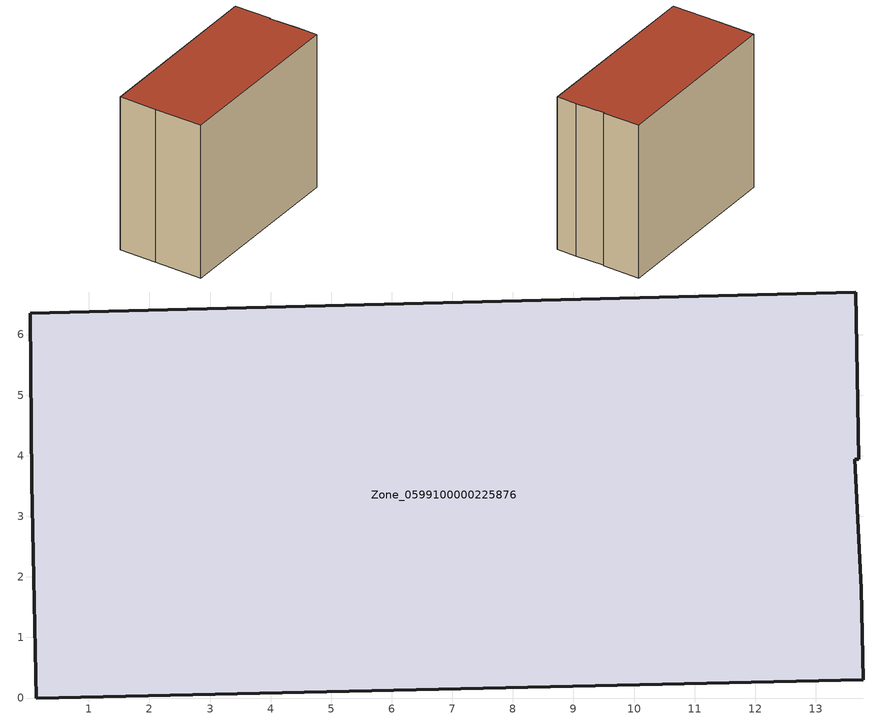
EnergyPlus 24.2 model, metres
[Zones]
Zone_0599100000225876
 floor ground (C_G): 13.71,3.94 13.64,3.94 13.75,1.81 13.78,0.3 0.13,0 0.06,3.56 0.03,6.35 13.66,6.7 z0
 wall outside (C_F): 13.71,3.94 13.66,6.7 0.03,6.35 0.06,3.56 0.13,0 13.78,0.3 13.75,1.81 13.64,3.94 13.71,3.94 z0:11.71
 roof outside (C_R): 13.64,3.94 13.71,3.94 13.66,6.7 0.03,6.35 0.06,3.56 0.13,0 13.78,0.3 13.75,1.81 z11.71
[BUILDING]
Pand.0599100000225876: North Axis=0; Terrain=City; Loads Convergence Tolerance Value=0.04; Temperature Convergence Tolerance Value=0.4; Solar Distribution=FullExterior; Maximum Number of Warmup Days=25; Minimum Number of Warmup Days=1
[Site:Location]
Rotterdam.The.Hague.AP_ZH_NLD Design_Conditions: Latitude=51.96; Longitude=4.45; Time Zone=1; Elevation=-4.5
[SITE:GROUNDTEMPERATURE:BUILDINGSURFACE]
18, 18, 18, 18, 18, 18, 18, 18, 18, 18, 18, 18
[MATERIAL] Thermal Absorptance=0.9; Solar Absorptance=0.7; Visible Absorptance=0.7
Name | Roughness | Thickness | Conductivity | Density | Specific Heat
G.TI.1946 | MediumSmooth | 0.15 | 1 | 540 | 1210
F.TI.1946 | Rough | 0.3 | 0.857143 | 1920 | 840
R.TI.1946 | MediumRough | 0.2 | 0.1 | 1500 | 1000
[CONSTRUCTION]
C_G: G.TI.1946
C_F: F.TI.1946
C_R: R.TI.1946
[ZONE]
Zone_0599100000225876: Type=1; Multiplier=1; Ceiling Height=Autocalculate; Volume=Autocalculate; Floor Area=autocalculate; Part of Total Floor Area=Yes
[ZONEINFILTRATION:DESIGNFLOWRATE]
Infil_Zone_0599100000225876: Zone or ZoneList or Space or SpaceList=Zone_0599100000225876; Schedule=AlwaysOn; Design Flow Rate Calculation Method=Flow/Area; Flow Rate per Floor Area=0.003; Constant Term Coefficient=1; Temperature Term Coefficient=0; Velocity Term Coefficient=0; Velocity Squared Term Coefficient=0
[HVACTEMPLATE:ZONE:IDEALLOADSAIRSYSTEM]
Zone_0599100000225876: Maximum Heating Supply Air Temperature=50; Minimum Cooling Supply Air Temperature=13; Maximum Heating Supply Air Humidity Ratio=0.0156; Minimum Cooling Supply Air Humidity Ratio=0.0077; Heating Limit=NoLimit; Cooling Limit=NoLimit; Dehumidification Control Type=ConstantSensibleHeatRatio; Cooling Sensible Heat Ratio=0.7; Dehumidification Setpoint=60; Humidification Control Type=None; Humidification Setpoint=30; Outdoor Air Method=None; Outdoor Air Flow Rate per Person=0.00944; Outdoor Air Flow Rate per Zone Floor Area=0; Outdoor Air Flow Rate per Zone=0; Demand Controlled Ventilation Type=None; Outdoor Air Economizer Type=NoEconomizer; Heat Recovery Type=None; Sensible Heat Recovery Effectiveness=0.7; Latent Heat Recovery Effectiveness=0.65
[ZONECONTROL:THERMOSTAT]
ThermostatControl_Zone_0599100000225876: Zone or ZoneList=Zone_0599100000225876; Control Type Schedule=DualSetpointControlType; Control 1=Thermostat_Zone_0599100000225876; Temperature Difference Between Cutout And Setpoint=0
[THERMOSTATSETPOINT:DUALSETPOINT]
Thermostat_Zone_0599100000225876: Heating Setpoint Temperature Schedule=HeatingSetpoint_Zone_0599100000225876; Cooling Setpoint Temperature Schedule=CoolingSetpoint_Zone_0599100000225876
[SCHEDULE:COMPACT]
HeatingSetpoint_Zone_0599100000225876: Through: 12/31, For: AllDays, Until: 24:00, 21
CoolingSetpoint_Zone_0599100000225876: Through: 12/31, For: AllDays, Until: 24:00, 24
DualSetpointControlType: Through: 12/31, For: AllDays, Until: 24:00, 4
AlwaysOn: Through: 12/31, For: AllDays, Until: 24:00, 1
